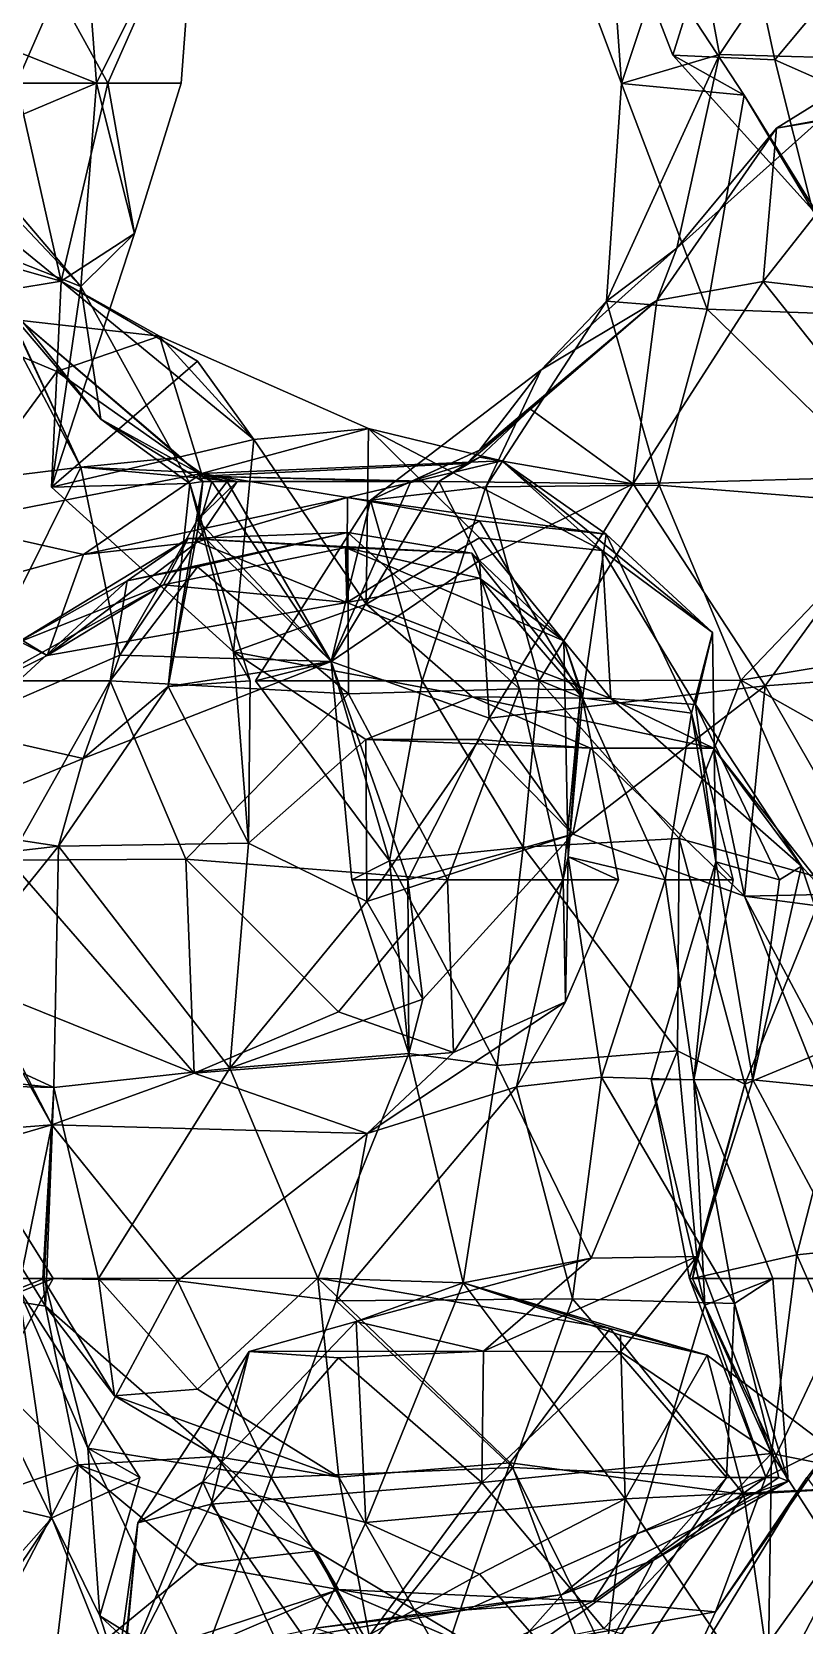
# Model space of a CAD drawing. Extents: x 290034 to 295698, y 4553723 to 4561693.
# Drawn here: x 294088.5 to 294157.6, y 4558840.3 to 4558982.8 of the extents above; entities that cross this region are included whole.
import ezdxf

# ---------------------------------------------------------------- set-up
doc = ezdxf.new("R2010")
doc.units = 0
doc.layers.add('Au_ppm_Pref_-_0_2', color=7, linetype='CONTINUOUS')

msp = doc.modelspace()

# ---------------------------------------------------------------- linework, layer by layer
at = {"layer": 'Au_ppm_Pref_-_0_2'}
for points in [[(294145.85, 4558980.68, 1793.68), (294151.19, 4558997.82, 1791.68), (294140.02, 4558995.78, 1799.23)], [(294154.99, 4558980.28, 1789.01), (294151.19, 4558997.82, 1791.68), (294145.85, 4558980.68, 1793.68)], [(294161.83, 4558998.42, 1812.17), (294150.03, 4558980.75, 1812.16), (294147.19, 4558996.01, 1808.65)], [(294165.09, 4558980.32, 1818.17), (294150.03, 4558980.75, 1812.16), (294161.83, 4558998.42, 1812.17)], [(294154.99, 4558980.28, 1789.01), (294167.79, 4558995.62, 1790.18), (294151.19, 4558997.82, 1791.68)], [(294090.77, 4558986.47, 1843.95), (294103.25, 4558996.08, 1841.24), (294095.34, 4558978.19, 1843.35)], [(294103.25, 4558996.08, 1841.24), (294093.14, 4558994.05, 1834.98), (294094.31, 4558978.19, 1839.52)], [(294101.91, 4558978.19, 1841.19), (294103.25, 4558996.08, 1841.24), (294094.31, 4558978.19, 1839.52)], [(294095.34, 4558978.19, 1843.35), (294103.25, 4558996.08, 1841.24), (294101.91, 4558978.19, 1841.19)], [(294141.27, 4558978.16, 1805.53), (294140.02, 4558995.78, 1799.23), (294134.59, 4558996.01, 1805.55)], [(294141.27, 4558978.16, 1805.53), (294134.59, 4558996.01, 1805.55), (294147.19, 4558996.01, 1808.65)], [(294147.19, 4558996.01, 1808.65), (294150.03, 4558980.75, 1812.16), (294141.27, 4558978.16, 1805.53)], [(294145.85, 4558980.68, 1793.68), (294140.02, 4558995.78, 1799.23), (294152.23, 4558977.11, 1799.02)], [(294141.27, 4558978.16, 1805.53), (294152.23, 4558977.11, 1799.02), (294140.02, 4558995.78, 1799.23)], [(294167.79, 4558995.62, 1790.18), (294154.99, 4558980.28, 1789.01), (294169.08, 4558974.03, 1791.01)], [(294078.17, 4558978.92, 1835.01), (294081.72, 4558983.2, 1835.25), (294093.14, 4558994.05, 1834.98)], [(294078.17, 4558978.92, 1835.01), (294093.14, 4558994.05, 1834.98), (294085.61, 4558985.49, 1829.31)], [(294081.72, 4558983.2, 1835.25), (294094.31, 4558978.19, 1839.52), (294093.14, 4558994.05, 1834.98)], [(294090.77, 4558986.47, 1843.95), (294087.16, 4558978.19, 1842.89), (294083.01, 4558989.16, 1841.19)], [(294090.77, 4558986.47, 1843.95), (294095.34, 4558978.19, 1843.35), (294087.16, 4558978.19, 1842.89)], [(294081.72, 4558983.2, 1835.25), (294080.63, 4558978.19, 1836.41), (294094.31, 4558978.19, 1839.52)], [(294146.23, 4558963.42, 1817.43), (294139.92, 4558958.69, 1811.26), (294150.03, 4558980.75, 1812.16)], [(294141.27, 4558978.16, 1805.53), (294150.03, 4558980.75, 1812.16), (294139.92, 4558958.69, 1811.26)], [(294158.35, 4558966.86, 1793.68), (294145.85, 4558980.68, 1793.68), (294152.23, 4558977.11, 1799.02)], [(294145.85, 4558980.68, 1793.68), (294158.35, 4558966.86, 1793.68), (294154.99, 4558980.28, 1789.01)], [(294165.09, 4558980.32, 1818.17), (294146.23, 4558963.42, 1817.43), (294150.03, 4558980.75, 1812.16)], [(294155.14, 4558974.17, 1822.68), (294146.23, 4558963.42, 1817.43), (294165.09, 4558980.32, 1818.17)], [(294178.86, 4558978.11, 1823.32), (294155.14, 4558974.17, 1822.68), (294165.09, 4558980.32, 1818.17)], [(294158.35, 4558966.86, 1793.68), (294169.08, 4558974.03, 1791.01), (294154.99, 4558980.28, 1789.01)], [(294091.18, 4558960.47, 1847.1), (294078.17, 4558971.06, 1844.75), (294087.16, 4558978.19, 1842.89)], [(294081.89, 4558972.94, 1835.25), (294094.31, 4558978.19, 1839.52), (294080.63, 4558978.19, 1836.41)], [(294081.89, 4558972.94, 1835.25), (294092.91, 4558960.01, 1835.8), (294094.31, 4558978.19, 1839.52)], [(294087.16, 4558978.19, 1842.89), (294095.34, 4558978.19, 1843.35), (294091.18, 4558960.47, 1847.1)], [(294095.34, 4558978.19, 1843.35), (294097.71, 4558964.73, 1841.19), (294091.18, 4558960.47, 1847.1)], [(294097.71, 4558964.73, 1841.19), (294094.31, 4558978.19, 1839.52), (294092.91, 4558960.01, 1835.8)], [(294097.71, 4558964.73, 1841.19), (294101.91, 4558978.19, 1841.19), (294094.31, 4558978.19, 1839.52)], [(294101.91, 4558978.19, 1841.19), (294097.71, 4558964.73, 1841.19), (294095.34, 4558978.19, 1843.35)], [(294139.92, 4558958.69, 1811.26), (294148.93, 4558957.97, 1803.94), (294141.27, 4558978.16, 1805.53)], [(294141.27, 4558978.16, 1805.53), (294148.93, 4558957.97, 1803.94), (294152.23, 4558977.11, 1799.02)], [(294178.86, 4558978.11, 1823.32), (294166.37, 4558976.25, 1828.66), (294155.14, 4558974.17, 1822.68)], [(294164.41, 4558957.41, 1798.91), (294152.23, 4558977.11, 1799.02), (294148.93, 4558957.97, 1803.94)], [(294158.35, 4558966.86, 1793.68), (294152.23, 4558977.11, 1799.02), (294164.41, 4558957.41, 1798.91)], [(294177.07, 4558957.76, 1828.9), (294153.93, 4558960.45, 1829.31), (294166.37, 4558976.25, 1828.66)], [(294166.37, 4558976.25, 1828.66), (294153.93, 4558960.45, 1829.31), (294155.14, 4558974.17, 1822.68)], [(294078.17, 4558975.59, 1834.38), (294081.56, 4558964.46, 1828.48), (294092.91, 4558960.01, 1835.8)], [(294078.17, 4558975.59, 1834.38), (294092.91, 4558960.01, 1835.8), (294081.89, 4558972.94, 1835.25)], [(294155.14, 4558974.17, 1822.68), (294153.93, 4558960.45, 1829.31), (294144.43, 4558958.75, 1822.62)], [(294155.14, 4558974.17, 1822.68), (294144.43, 4558958.75, 1822.62), (294146.23, 4558963.42, 1817.43)], [(294065, 4558967.94, 1847.95), (294078.17, 4558971.06, 1844.75), (294091.18, 4558960.47, 1847.1)], [(294077.09, 4558958.16, 1851.82), (294065, 4558967.94, 1847.95), (294091.18, 4558960.47, 1847.1)], [(294086.36, 4558957.95, 1823.95), (294081.87, 4558964.71, 1818.39), (294092.91, 4558943.83, 1816.85)], [(294092.91, 4558943.83, 1816.85), (294081.87, 4558964.71, 1818.39), (294086.44, 4558957.94, 1812.94)], [(294090.3, 4558942.06, 1841.41), (294091.18, 4558960.47, 1847.1), (294097.71, 4558964.73, 1841.19)], [(294090.3, 4558942.06, 1841.41), (294097.71, 4558964.73, 1841.19), (294092.91, 4558960.01, 1835.8)], [(294094.71, 4558948.13, 1829.31), (294092.91, 4558960.01, 1835.8), (294081.56, 4558964.46, 1828.48)], [(294086.36, 4558957.95, 1823.95), (294094.71, 4558948.13, 1829.31), (294081.56, 4558964.46, 1828.48)], [(294144.43, 4558958.75, 1822.62), (294134.1, 4558952.55, 1817.43), (294146.23, 4558963.42, 1817.43)], [(294134.1, 4558952.55, 1817.43), (294139.92, 4558958.69, 1811.26), (294146.23, 4558963.42, 1817.43)], [(294077.09, 4558958.16, 1851.82), (294091.18, 4558960.47, 1847.1), (294099.96, 4558955.55, 1853.07)], [(294090.3, 4558942.06, 1841.41), (294103.37, 4558953.31, 1843.55), (294091.18, 4558960.47, 1847.1)], [(294099.96, 4558955.55, 1853.07), (294091.18, 4558960.47, 1847.1), (294108.4, 4558946.3, 1847.22)], [(294103.37, 4558953.31, 1843.55), (294108.4, 4558946.3, 1847.22), (294091.18, 4558960.47, 1847.1)], [(294142.31, 4558942.34, 1828.67), (294153.93, 4558960.45, 1829.31), (294167.74, 4558943.06, 1830.46)], [(294142.31, 4558942.34, 1828.67), (294144.43, 4558958.75, 1822.62), (294153.93, 4558960.45, 1829.31)], [(294177.07, 4558957.76, 1828.9), (294167.74, 4558943.06, 1830.46), (294153.93, 4558960.45, 1829.31)], [(294090.3, 4558942.06, 1841.41), (294092.91, 4558960.01, 1835.8), (294102.66, 4558942.38, 1835.39)], [(294092.91, 4558960.01, 1835.8), (294094.71, 4558948.13, 1829.31), (294102.66, 4558942.38, 1835.39)], [(294077.09, 4558958.16, 1851.82), (294090.77, 4558952.4, 1856.35), (294080.8, 4558938.79, 1857.63)], [(294077.09, 4558958.16, 1851.82), (294099.96, 4558955.55, 1853.07), (294090.77, 4558952.4, 1856.35)], [(294092.91, 4558943.83, 1816.85), (294086.44, 4558957.94, 1812.94), (294078.58, 4558942.09, 1810.9)], [(294086.36, 4558957.95, 1823.95), (294101.83, 4558944.73, 1823.37), (294103.37, 4558943.37, 1823.64)], [(294086.36, 4558957.95, 1823.95), (294103.37, 4558943.37, 1823.64), (294094.71, 4558948.13, 1829.31)], [(294101.83, 4558944.73, 1823.37), (294086.36, 4558957.95, 1823.95), (294092.91, 4558943.83, 1816.85)], [(294128.57, 4558945.36, 1822.44), (294134.1, 4558952.55, 1817.43), (294144.43, 4558958.75, 1822.62)], [(294128.57, 4558945.36, 1822.44), (294144.43, 4558958.75, 1822.62), (294133.14, 4558949.02, 1823.37)], [(294129.15, 4558942.07, 1811.61), (294139.92, 4558958.69, 1811.26), (294134.1, 4558952.55, 1817.43)], [(294129.15, 4558942.07, 1811.61), (294144.65, 4558942.24, 1805.86), (294139.92, 4558958.69, 1811.26)], [(294142.31, 4558942.34, 1828.67), (294133.14, 4558949.02, 1823.37), (294144.43, 4558958.75, 1822.62)], [(294144.65, 4558942.24, 1805.86), (294148.93, 4558957.97, 1803.94), (294139.92, 4558958.69, 1811.26)], [(294144.65, 4558942.24, 1805.86), (294166.89, 4558940.45, 1803.22), (294148.93, 4558957.97, 1803.94)], [(294166.89, 4558940.45, 1803.22), (294164.41, 4558957.41, 1798.91), (294148.93, 4558957.97, 1803.94)], [(294090.77, 4558952.4, 1856.35), (294099.96, 4558955.55, 1853.07), (294103.72, 4558943.27, 1859.36)], [(294099.96, 4558955.55, 1853.07), (294118.64, 4558947.31, 1852.51), (294103.72, 4558943.27, 1859.36)], [(294099.96, 4558955.55, 1853.07), (294108.4, 4558946.3, 1847.22), (294118.64, 4558947.31, 1852.51)], [(294090.3, 4558942.06, 1841.41), (294108.4, 4558946.3, 1847.22), (294103.37, 4558953.31, 1843.55)], [(294080.8, 4558938.79, 1857.63), (294090.77, 4558952.4, 1856.35), (294103.72, 4558943.27, 1859.36)], [(294128.57, 4558945.36, 1822.44), (294118.83, 4558940.88, 1817.43), (294134.1, 4558952.55, 1817.43)], [(294118.83, 4558940.88, 1817.43), (294129.15, 4558942.07, 1811.61), (294134.1, 4558952.55, 1817.43)], [(294127.43, 4558944.17, 1823.37), (294133.14, 4558949.02, 1823.37), (294128.57, 4558944.74, 1824.1)], [(294133.14, 4558949.02, 1823.37), (294127.43, 4558944.17, 1823.37), (294128.57, 4558945.36, 1822.44)], [(294133.14, 4558949.02, 1823.37), (294142.31, 4558942.34, 1828.67), (294128.57, 4558944.74, 1824.1)], [(294094.71, 4558948.13, 1829.31), (294103.84, 4558942.56, 1829.31), (294102.66, 4558942.38, 1835.39)], [(294103.84, 4558942.56, 1829.31), (294094.71, 4558948.13, 1829.31), (294103.37, 4558943.37, 1823.64)], [(294090.3, 4558942.06, 1841.41), (294106.58, 4558927.33, 1840.82), (294108.4, 4558946.3, 1847.22)], [(294118.64, 4558947.31, 1852.51), (294130.56, 4558944.41, 1859.1), (294103.72, 4558943.27, 1859.36)], [(294108.4, 4558946.3, 1847.22), (294106.58, 4558927.33, 1840.82), (294118.45, 4558931.58, 1846.02)], [(294118.64, 4558947.31, 1852.51), (294108.4, 4558946.3, 1847.22), (294118.45, 4558931.58, 1846.02)], [(294118.64, 4558947.31, 1852.51), (294118.45, 4558931.58, 1846.02), (294128.57, 4558937.53, 1848.8)], [(294139.53, 4558936.38, 1854.36), (294130.56, 4558944.41, 1859.1), (294118.64, 4558947.31, 1852.51)], [(294139.53, 4558936.38, 1854.36), (294118.64, 4558947.31, 1852.51), (294128.57, 4558937.53, 1848.8)], [(294103.37, 4558943.35, 1823.11), (294101.83, 4558944.73, 1823.37), (294092.91, 4558943.83, 1816.85)], [(294103.37, 4558943.37, 1823.64), (294101.83, 4558944.73, 1823.37), (294103.71, 4558943.04, 1823.37)], [(294103.71, 4558943.04, 1823.37), (294101.83, 4558944.73, 1823.37), (294103.37, 4558943.35, 1823.11)], [(294128.57, 4558945.36, 1822.44), (294122.42, 4558942.56, 1820.47), (294118.83, 4558940.88, 1817.43)], [(294127.43, 4558944.17, 1823.37), (294122.42, 4558942.56, 1820.47), (294128.57, 4558945.36, 1822.44)], [(294127.43, 4558944.17, 1823.37), (294128.57, 4558944.74, 1824.1), (294124.94, 4558942.56, 1825.08)], [(294142.31, 4558942.34, 1828.67), (294124.94, 4558942.56, 1825.08), (294128.57, 4558944.74, 1824.1)], [(294092.91, 4558943.83, 1816.85), (294078.58, 4558942.09, 1810.9), (294081.27, 4558920.48, 1815.97)], [(294080.8, 4558938.79, 1857.63), (294103.72, 4558943.27, 1859.36), (294093.17, 4558936.03, 1863.91)], [(294096.42, 4558927.02, 1818.21), (294092.91, 4558943.83, 1816.85), (294081.27, 4558920.48, 1815.97)], [(294092.91, 4558943.83, 1816.85), (294096.42, 4558927.02, 1818.21), (294106.9, 4558942.56, 1817.43)], [(294103.37, 4558943.35, 1823.11), (294092.91, 4558943.83, 1816.85), (294106.9, 4558942.56, 1817.43)], [(294116.78, 4558941.14, 1864.85), (294093.17, 4558936.03, 1863.91), (294103.72, 4558943.27, 1859.36)], [(294103.84, 4558942.56, 1829.31), (294103.37, 4558943.37, 1823.64), (294104.65, 4558942.56, 1823.97)], [(294103.37, 4558943.37, 1823.64), (294103.71, 4558943.04, 1823.37), (294104.65, 4558942.56, 1823.97)], [(294103.71, 4558943.04, 1823.37), (294103.37, 4558943.35, 1823.11), (294106.01, 4558942.56, 1822.13)], [(294103.37, 4558943.35, 1823.11), (294106.9, 4558942.56, 1817.43), (294106.01, 4558942.56, 1822.13)], [(294124.94, 4558942.56, 1825.08), (294103.71, 4558943.04, 1823.37), (294127.43, 4558944.17, 1823.37)], [(294122.42, 4558942.56, 1820.47), (294127.43, 4558944.17, 1823.37), (294103.71, 4558943.04, 1823.37)], [(294116.78, 4558941.14, 1864.85), (294103.72, 4558943.27, 1859.36), (294130.56, 4558944.41, 1859.1)], [(294116.78, 4558941.14, 1864.85), (294130.56, 4558944.41, 1859.1), (294139.89, 4558937.84, 1863.98)], [(294139.53, 4558936.38, 1854.36), (294149.41, 4558929.05, 1859.01), (294130.56, 4558944.41, 1859.1)], [(294139.89, 4558937.84, 1863.98), (294130.56, 4558944.41, 1859.1), (294149.41, 4558929.05, 1859.01)], [(294106.58, 4558927.33, 1840.82), (294090.3, 4558942.06, 1841.41), (294102.66, 4558942.38, 1835.39)], [(294103.37, 4558939.12, 1822.23), (294106.9, 4558942.56, 1817.43), (294096.42, 4558927.02, 1818.21)], [(294103.84, 4558942.56, 1829.31), (294100.73, 4558924.22, 1829.57), (294102.66, 4558942.38, 1835.39)], [(294103.84, 4558942.56, 1829.31), (294103.37, 4558938.15, 1824.84), (294100.73, 4558924.22, 1829.57)], [(294108.08, 4558924.74, 1835.25), (294102.66, 4558942.38, 1835.39), (294100.73, 4558924.22, 1829.57)], [(294108.08, 4558924.74, 1835.25), (294106.58, 4558927.33, 1840.82), (294102.66, 4558942.38, 1835.39)], [(294103.84, 4558942.56, 1829.31), (294104.65, 4558942.56, 1823.97), (294103.37, 4558938.15, 1824.84)], [(294115.3, 4558926.46, 1823.32), (294103.37, 4558938.15, 1824.84), (294104.65, 4558942.56, 1823.97)], [(294115.3, 4558926.46, 1823.32), (294106.01, 4558942.56, 1822.13), (294103.37, 4558939.12, 1822.23)], [(294103.37, 4558939.12, 1822.23), (294106.01, 4558942.56, 1822.13), (294106.9, 4558942.56, 1817.43)], [(294124.94, 4558942.56, 1825.08), (294104.65, 4558942.56, 1823.97), (294103.71, 4558943.04, 1823.37)], [(294122.42, 4558942.56, 1820.47), (294103.71, 4558943.04, 1823.37), (294106.01, 4558942.56, 1822.13)], [(294115.3, 4558926.46, 1823.32), (294104.65, 4558942.56, 1823.97), (294124.94, 4558942.56, 1825.08)], [(294115.3, 4558926.46, 1823.32), (294122.42, 4558942.56, 1820.47), (294106.01, 4558942.56, 1822.13)], [(294128.57, 4558935.49, 1825.73), (294115.3, 4558926.46, 1823.32), (294124.94, 4558942.56, 1825.08)], [(294115.3, 4558926.46, 1823.32), (294118.83, 4558940.88, 1817.43), (294122.42, 4558942.56, 1820.47)], [(294118.83, 4558940.88, 1817.43), (294123.45, 4558924.74, 1812.5), (294129.15, 4558942.07, 1811.61)], [(294123.45, 4558924.74, 1812.5), (294133.92, 4558924.74, 1808.08), (294129.15, 4558942.07, 1811.61)], [(294128.57, 4558935.49, 1825.73), (294124.94, 4558942.56, 1825.08), (294142.31, 4558942.34, 1828.67)], [(294129.43, 4558921.39, 1827.79), (294128.57, 4558935.49, 1825.73), (294142.31, 4558942.34, 1828.67)], [(294129.15, 4558942.07, 1811.61), (294133.92, 4558924.74, 1808.08), (294144.65, 4558942.24, 1805.86)], [(294129.43, 4558921.39, 1827.79), (294142.31, 4558942.34, 1828.67), (294154.13, 4558924.28, 1829.52)], [(294133.92, 4558924.74, 1808.08), (294151.94, 4558924.79, 1803.42), (294144.65, 4558942.24, 1805.86)], [(294167.74, 4558943.06, 1830.46), (294154.13, 4558924.28, 1829.52), (294142.31, 4558942.34, 1828.67)], [(294151.94, 4558924.79, 1803.42), (294166.89, 4558940.45, 1803.22), (294144.65, 4558942.24, 1805.86)], [(294167.74, 4558943.06, 1830.46), (294178.42, 4558926.1, 1828.79), (294154.13, 4558924.28, 1829.52)], [(294116.78, 4558941.14, 1864.85), (294103.37, 4558937.15, 1869.08), (294093.17, 4558936.03, 1863.91)], [(294116.78, 4558941.14, 1864.85), (294116.71, 4558931.73, 1871.78), (294103.37, 4558937.15, 1869.08)], [(294115.3, 4558926.46, 1823.32), (294108.54, 4558924.74, 1817.43), (294118.83, 4558940.88, 1817.43)], [(294118.83, 4558940.88, 1817.43), (294108.54, 4558924.74, 1817.43), (294123.45, 4558924.74, 1812.5)], [(294116.78, 4558941.14, 1864.85), (294128.57, 4558939.04, 1869.72), (294116.71, 4558931.73, 1871.78)], [(294116.78, 4558941.14, 1864.85), (294139.89, 4558937.84, 1863.98), (294128.57, 4558939.04, 1869.72)], [(294176.79, 4558928.89, 1803.14), (294166.89, 4558940.45, 1803.22), (294151.94, 4558924.79, 1803.42)], [(294115.3, 4558926.46, 1823.32), (294103.37, 4558939.12, 1822.23), (294096.42, 4558927.02, 1818.21)], [(294137.79, 4558923.2, 1870.87), (294116.71, 4558931.73, 1871.78), (294128.57, 4558939.04, 1869.72)], [(294137.79, 4558923.2, 1870.87), (294128.57, 4558939.04, 1869.72), (294139.89, 4558937.84, 1863.98)], [(294080.8, 4558938.79, 1857.63), (294093.17, 4558936.03, 1863.91), (294080.7, 4558932.59, 1863.52)], [(294116.79, 4558938, 1888.44), (294103.37, 4558934.92, 1892.1), (294097.06, 4558933.66, 1888.71)], [(294116.79, 4558938, 1888.44), (294097.06, 4558933.66, 1888.71), (294102.53, 4558937.46, 1882.7)], [(294115.3, 4558926.46, 1823.32), (294100.73, 4558924.22, 1829.57), (294103.37, 4558938.15, 1824.84)], [(294116.79, 4558938, 1888.44), (294102.53, 4558937.46, 1882.7), (294127.89, 4558936.15, 1882.8)], [(294116.79, 4558938, 1888.44), (294116.87, 4558923.56, 1892.74), (294103.37, 4558934.92, 1892.1)], [(294116.79, 4558938, 1888.44), (294132.16, 4558924.02, 1889.83), (294116.87, 4558923.56, 1892.74)], [(294132.16, 4558924.02, 1889.83), (294116.79, 4558938, 1888.44), (294127.89, 4558936.15, 1882.8)], [(294137.79, 4558923.2, 1870.87), (294139.89, 4558937.84, 1863.98), (294147.52, 4558921.83, 1864.1)], [(294147.52, 4558921.83, 1864.1), (294139.89, 4558937.84, 1863.98), (294149.41, 4558929.05, 1859.01)], [(294087.22, 4558928.14, 1883.25), (294100.31, 4558933.31, 1875.41), (294102.53, 4558937.46, 1882.7)], [(294097.06, 4558933.66, 1888.71), (294087.22, 4558928.14, 1883.25), (294102.53, 4558937.46, 1882.7)], [(294089.9, 4558927, 1871.33), (294103.37, 4558937.15, 1869.08), (294116.71, 4558931.73, 1871.78)], [(294103.37, 4558937.15, 1869.08), (294089.9, 4558927, 1871.33), (294093.17, 4558936.03, 1863.91)], [(294100.31, 4558933.31, 1875.41), (294116.59, 4558936.64, 1877.18), (294102.53, 4558937.46, 1882.7)], [(294116.59, 4558936.64, 1877.18), (294100.31, 4558933.31, 1875.41), (294116.71, 4558931.73, 1871.78)], [(294127.89, 4558936.15, 1882.8), (294102.53, 4558937.46, 1882.7), (294116.59, 4558936.64, 1877.18)], [(294127.89, 4558936.15, 1882.8), (294116.59, 4558936.64, 1877.18), (294136.1, 4558928.32, 1876.83)], [(294128.57, 4558933.9, 1873.77), (294116.59, 4558936.64, 1877.18), (294116.71, 4558931.73, 1871.78)], [(294136.1, 4558928.32, 1876.83), (294116.59, 4558936.64, 1877.18), (294128.57, 4558933.9, 1873.77)], [(294140.31, 4558923.14, 1847.24), (294128.57, 4558937.53, 1848.8), (294118.45, 4558931.58, 1846.02)], [(294132.16, 4558924.02, 1889.83), (294127.89, 4558936.15, 1882.8), (294137.62, 4558923.93, 1882.79)], [(294127.89, 4558936.15, 1882.8), (294136.1, 4558928.32, 1876.83), (294137.62, 4558923.93, 1882.79)], [(294139.53, 4558936.38, 1854.36), (294128.57, 4558937.53, 1848.8), (294140.31, 4558923.14, 1847.24)], [(294139.53, 4558936.38, 1854.36), (294147.89, 4558922.62, 1853.99), (294149.41, 4558929.05, 1859.01)], [(294139.53, 4558936.38, 1854.36), (294140.31, 4558923.14, 1847.24), (294147.89, 4558922.62, 1853.99)], [(294089.9, 4558927, 1871.33), (294080.7, 4558932.59, 1863.52), (294093.17, 4558936.03, 1863.91)], [(294095.55, 4558924.74, 1892.39), (294103.37, 4558934.92, 1892.1), (294116.87, 4558923.56, 1892.74)], [(294095.55, 4558924.74, 1892.39), (294097.06, 4558933.66, 1888.71), (294103.37, 4558934.92, 1892.1)], [(294128.57, 4558935.49, 1825.73), (294129.43, 4558921.39, 1827.79), (294115.3, 4558926.46, 1823.32)], [(294075.38, 4558934.39, 1869.48), (294089.9, 4558927, 1871.33), (294080.9, 4558922.52, 1876.65)], [(294075.38, 4558934.39, 1869.48), (294080.7, 4558932.59, 1863.52), (294089.9, 4558927, 1871.33)], [(294080.9, 4558922.52, 1876.65), (294100.31, 4558933.31, 1875.41), (294087.22, 4558928.14, 1883.25)], [(294080.9, 4558922.52, 1876.65), (294089.9, 4558927, 1871.33), (294100.31, 4558933.31, 1875.41)], [(294087.34, 4558924.74, 1888.71), (294087.22, 4558928.14, 1883.25), (294097.06, 4558933.66, 1888.71)], [(294095.55, 4558924.74, 1892.39), (294087.34, 4558924.74, 1888.71), (294097.06, 4558933.66, 1888.71)], [(294089.9, 4558927, 1871.33), (294116.71, 4558931.73, 1871.78), (294100.31, 4558933.31, 1875.41)], [(294137.79, 4558923.2, 1870.87), (294128.57, 4558933.9, 1873.77), (294116.71, 4558931.73, 1871.78)], [(294136.1, 4558928.32, 1876.83), (294128.57, 4558933.9, 1873.77), (294137.79, 4558923.2, 1870.87)], [(294127.91, 4558923.29, 1841.37), (294118.45, 4558931.58, 1846.02), (294106.58, 4558927.33, 1840.82)], [(294118.45, 4558931.58, 1846.02), (294127.91, 4558923.29, 1841.37), (294140.31, 4558923.14, 1847.24)], [(294147.52, 4558921.83, 1864.1), (294149.41, 4558929.05, 1859.01), (294149.7, 4558908.55, 1859.24)], [(294147.89, 4558922.62, 1853.99), (294149.7, 4558908.55, 1859.24), (294149.41, 4558929.05, 1859.01)], [(294136.5, 4558908.98, 1876.69), (294137.62, 4558923.93, 1882.79), (294136.1, 4558928.32, 1876.83)], [(294136.5, 4558908.98, 1876.69), (294136.1, 4558928.32, 1876.83), (294137.79, 4558923.2, 1870.87)], [(294166.37, 4558916.66, 1802.31), (294176.79, 4558928.89, 1803.14), (294151.94, 4558924.79, 1803.42)], [(294081.27, 4558920.48, 1815.97), (294093.13, 4558917.77, 1822.16), (294096.42, 4558927.02, 1818.21)], [(294115.3, 4558926.46, 1823.32), (294096.42, 4558927.02, 1818.21), (294093.13, 4558917.77, 1822.16)], [(294115.3, 4558926.46, 1823.32), (294093.13, 4558917.77, 1822.16), (294100.73, 4558924.22, 1829.57)], [(294127.91, 4558923.29, 1841.37), (294106.58, 4558927.33, 1840.82), (294118.4, 4558919.49, 1835.85)], [(294107.93, 4558910.21, 1834.2), (294106.58, 4558927.33, 1840.82), (294108.08, 4558924.74, 1835.25)], [(294107.93, 4558910.21, 1834.2), (294118.4, 4558919.49, 1835.85), (294106.58, 4558927.33, 1840.82)], [(294115.3, 4558926.46, 1823.32), (294120.51, 4558908.63, 1818.26), (294108.54, 4558924.74, 1817.43)], [(294122.16, 4558906.92, 1826.39), (294115.3, 4558926.46, 1823.32), (294129.43, 4558921.39, 1827.79)], [(294122.16, 4558906.92, 1826.39), (294117.15, 4558906.92, 1823.37), (294115.3, 4558926.46, 1823.32)], [(294115.3, 4558926.46, 1823.32), (294117.15, 4558906.92, 1823.37), (294120.51, 4558908.63, 1818.26)], [(294146.43, 4558910.64, 1806.53), (294151.94, 4558924.79, 1803.42), (294133.92, 4558924.74, 1808.08)], [(294146.43, 4558910.64, 1806.53), (294159.72, 4558906.92, 1802.42), (294151.94, 4558924.79, 1803.42)], [(294166.37, 4558916.66, 1802.31), (294151.94, 4558924.79, 1803.42), (294159.72, 4558906.92, 1802.42)], [(294164.76, 4558905.75, 1829.06), (294154.13, 4558924.28, 1829.52), (294178.42, 4558926.1, 1828.79)], [(294086.51, 4558908.69, 1890.17), (294095.55, 4558924.74, 1892.39), (294102.31, 4558908.78, 1892.61)], [(294095.55, 4558924.74, 1892.39), (294086.51, 4558908.69, 1890.17), (294087.34, 4558924.74, 1888.71)], [(294107.93, 4558910.21, 1834.2), (294100.73, 4558924.22, 1829.57), (294090.93, 4558909.93, 1829.86)], [(294093.13, 4558917.77, 1822.16), (294090.93, 4558909.93, 1829.86), (294100.73, 4558924.22, 1829.57)], [(294095.55, 4558924.74, 1892.39), (294116.87, 4558923.56, 1892.74), (294102.31, 4558908.78, 1892.61)], [(294107.93, 4558910.21, 1834.2), (294108.08, 4558924.74, 1835.25), (294100.73, 4558924.22, 1829.57)], [(294125.71, 4558906.92, 1893.29), (294102.31, 4558908.78, 1892.61), (294116.87, 4558923.56, 1892.74)], [(294108.54, 4558924.74, 1817.43), (294120.51, 4558908.63, 1818.26), (294123.45, 4558924.74, 1812.5)], [(294132.16, 4558924.02, 1889.83), (294125.71, 4558906.92, 1893.29), (294116.87, 4558923.56, 1892.74)], [(294120.51, 4558908.63, 1818.26), (294132.49, 4558909.85, 1812.2), (294123.45, 4558924.74, 1812.5)], [(294123.45, 4558924.74, 1812.5), (294132.49, 4558909.85, 1812.2), (294133.92, 4558924.74, 1808.08)], [(294125.71, 4558906.92, 1893.29), (294132.16, 4558924.02, 1889.83), (294136.05, 4558906.92, 1887.74)], [(294136.91, 4558911.03, 1829.87), (294129.43, 4558921.39, 1827.79), (294154.13, 4558924.28, 1829.52)], [(294137.62, 4558923.93, 1882.79), (294136.05, 4558906.92, 1887.74), (294132.16, 4558924.02, 1889.83)], [(294146.43, 4558910.64, 1806.53), (294133.92, 4558924.74, 1808.08), (294132.49, 4558909.85, 1812.2)], [(294137.62, 4558923.93, 1882.79), (294141.01, 4558906.92, 1882.77), (294136.05, 4558906.92, 1887.74)], [(294136.5, 4558908.98, 1876.69), (294141.01, 4558906.92, 1882.77), (294137.62, 4558923.93, 1882.79)], [(294152.28, 4558905.47, 1834.67), (294136.91, 4558911.03, 1829.87), (294154.13, 4558924.28, 1829.52)], [(294164.76, 4558905.75, 1829.06), (294152.28, 4558905.47, 1834.67), (294154.13, 4558924.28, 1829.52)], [(294127.91, 4558923.29, 1841.37), (294118.4, 4558919.49, 1835.85), (294138.49, 4558918.72, 1836)], [(294140.31, 4558923.14, 1847.24), (294127.91, 4558923.29, 1841.37), (294149.5, 4558918.7, 1841.19)], [(294127.91, 4558923.29, 1841.37), (294138.49, 4558918.72, 1836), (294149.5, 4558918.7, 1841.19)], [(294136.5, 4558908.98, 1876.69), (294137.79, 4558923.2, 1870.87), (294145.18, 4558906.92, 1869.55)], [(294147.52, 4558921.83, 1864.1), (294145.18, 4558906.92, 1869.55), (294137.79, 4558923.2, 1870.87)], [(294140.31, 4558923.14, 1847.24), (294157.36, 4558908.14, 1847.11), (294147.89, 4558922.62, 1853.99)], [(294140.31, 4558923.14, 1847.24), (294149.5, 4558918.7, 1841.19), (294157.36, 4558908.14, 1847.11)], [(294147.89, 4558922.62, 1853.99), (294155.41, 4558906.92, 1853.07), (294149.7, 4558908.55, 1859.24)], [(294147.89, 4558922.62, 1853.99), (294157.36, 4558908.14, 1847.11), (294155.41, 4558906.92, 1853.07)], [(294078.57, 4558911.81, 1823.08), (294093.13, 4558917.77, 1822.16), (294081.27, 4558920.48, 1815.97)], [(294122.16, 4558906.92, 1826.39), (294129.43, 4558921.39, 1827.79), (294136.91, 4558911.03, 1829.87)], [(294147.52, 4558921.83, 1864.1), (294151.25, 4558906.92, 1864.95), (294145.18, 4558906.92, 1869.55)], [(294151.25, 4558906.92, 1864.95), (294147.52, 4558921.83, 1864.1), (294149.7, 4558908.55, 1859.24)], [(294118.5, 4558904.99, 1831.15), (294118.4, 4558919.49, 1835.85), (294107.93, 4558910.21, 1834.2)], [(294118.5, 4558904.99, 1831.15), (294128.57, 4558919.49, 1831.06), (294118.4, 4558919.49, 1835.85)], [(294128.57, 4558919.49, 1831.06), (294138.49, 4558918.72, 1836), (294118.4, 4558919.49, 1835.85)], [(294118.5, 4558904.99, 1831.15), (294136.91, 4558911.03, 1829.87), (294128.57, 4558919.49, 1831.06)], [(294128.57, 4558919.49, 1831.06), (294136.91, 4558911.03, 1829.87), (294138.49, 4558918.72, 1836)], [(294093.13, 4558917.77, 1822.16), (294078.57, 4558911.81, 1823.08), (294090.93, 4558909.93, 1829.86)], [(294138.49, 4558918.72, 1836), (294136.91, 4558911.03, 1829.87), (294152.28, 4558905.47, 1834.67)], [(294149.5, 4558918.7, 1841.19), (294138.49, 4558918.72, 1836), (294152.28, 4558905.47, 1834.67)], [(294149.5, 4558918.7, 1841.19), (294160.82, 4558904.33, 1841.19), (294157.36, 4558908.14, 1847.11)], [(294160.82, 4558904.33, 1841.19), (294149.5, 4558918.7, 1841.19), (294152.28, 4558905.47, 1834.67)], [(294090.93, 4558909.93, 1829.86), (294078.57, 4558911.81, 1823.08), (294065.02, 4558906.96, 1829.22)], [(294136.91, 4558911.03, 1829.87), (294118.5, 4558904.99, 1831.15), (294123.5, 4558896.27, 1829.31)], [(294123.5, 4558896.27, 1829.31), (294122.16, 4558906.92, 1826.39), (294136.91, 4558911.03, 1829.87)], [(294146.43, 4558910.64, 1806.53), (294132.49, 4558909.85, 1812.2), (294146.28, 4558891.65, 1812.3)], [(294146.43, 4558910.64, 1806.53), (294146.28, 4558891.65, 1812.3), (294152.29, 4558888.67, 1805.15)], [(294159.72, 4558906.92, 1802.42), (294146.43, 4558910.64, 1806.53), (294152.29, 4558888.67, 1805.15)], [(294090.93, 4558909.93, 1829.86), (294065.02, 4558906.96, 1829.22), (294078.17, 4558894.06, 1830.96)], [(294078.17, 4558894.06, 1830.96), (294090.52, 4558888.35, 1833.25), (294090.93, 4558909.93, 1829.86)], [(294106.25, 4558890.08, 1830.49), (294090.93, 4558909.93, 1829.86), (294090.52, 4558888.35, 1833.25)], [(294107.93, 4558910.21, 1834.2), (294090.93, 4558909.93, 1829.86), (294106.25, 4558890.08, 1830.49)], [(294118.5, 4558904.99, 1831.15), (294107.93, 4558910.21, 1834.2), (294106.25, 4558890.08, 1830.49)], [(294120.51, 4558908.63, 1818.26), (294130.15, 4558890.33, 1817.95), (294132.49, 4558909.85, 1812.2)], [(294130.15, 4558890.33, 1817.95), (294146.28, 4558891.65, 1812.3), (294132.49, 4558909.85, 1812.2)], [(294086.51, 4558908.69, 1890.17), (294103.05, 4558889.65, 1888.38), (294083.97, 4558897.3, 1888.71)], [(294086.51, 4558908.69, 1890.17), (294102.31, 4558908.78, 1892.61), (294103.05, 4558889.65, 1888.38)], [(294125.71, 4558906.92, 1893.29), (294115.97, 4558895.12, 1892.64), (294102.31, 4558908.78, 1892.61)], [(294103.05, 4558889.65, 1888.38), (294102.31, 4558908.78, 1892.61), (294115.97, 4558895.12, 1892.64)], [(294117.15, 4558906.92, 1823.37), (294122.26, 4558891.41, 1824.35), (294120.51, 4558908.63, 1818.26)], [(294122.26, 4558891.41, 1824.35), (294130.15, 4558890.33, 1817.95), (294120.51, 4558908.63, 1818.26)], [(294136.5, 4558908.98, 1876.69), (294131.88, 4558888.41, 1876.79), (294136.27, 4558896.03, 1882.77)], [(294136.5, 4558908.98, 1876.69), (294139.47, 4558889.28, 1870.25), (294131.88, 4558888.41, 1876.79)], [(294136.5, 4558908.98, 1876.69), (294136.27, 4558896.03, 1882.77), (294141.01, 4558906.92, 1882.77)], [(294136.5, 4558908.98, 1876.69), (294145.18, 4558906.92, 1869.55), (294139.47, 4558889.28, 1870.25)], [(294153, 4558889.06, 1853.18), (294143.93, 4558889.09, 1859.28), (294149.7, 4558908.55, 1859.24)], [(294147.75, 4558889.05, 1864.95), (294149.7, 4558908.55, 1859.24), (294143.93, 4558889.09, 1859.28)], [(294147.75, 4558889.05, 1864.95), (294151.25, 4558906.92, 1864.95), (294149.7, 4558908.55, 1859.24)], [(294153, 4558889.06, 1853.18), (294149.7, 4558908.55, 1859.24), (294155.41, 4558906.92, 1853.07)], [(294153, 4558889.06, 1853.18), (294155.41, 4558906.92, 1853.07), (294157.36, 4558908.14, 1847.11)], [(294153, 4558889.06, 1853.18), (294157.36, 4558908.14, 1847.11), (294164.1, 4558887.95, 1846.72)], [(294164.1, 4558887.95, 1846.72), (294157.36, 4558908.14, 1847.11), (294160.82, 4558904.33, 1841.19)], [(294069.65, 4558883.41, 1882.82), (294078.04, 4558906.91, 1882.77), (294090.33, 4558885.01, 1884.34)], [(294083.97, 4558897.3, 1888.71), (294090.33, 4558885.01, 1884.34), (294078.04, 4558906.91, 1882.77)], [(294125.71, 4558906.92, 1893.29), (294126.24, 4558891.5, 1887.48), (294115.97, 4558895.12, 1892.64)], [(294122.16, 4558906.92, 1826.39), (294122.26, 4558891.41, 1824.35), (294117.15, 4558906.92, 1823.37)], [(294122.16, 4558906.92, 1826.39), (294123.5, 4558896.27, 1829.31), (294122.26, 4558891.41, 1824.35)], [(294125.71, 4558906.92, 1893.29), (294136.05, 4558906.92, 1887.74), (294126.24, 4558891.5, 1887.48)], [(294136.27, 4558896.03, 1882.77), (294126.24, 4558891.5, 1887.48), (294136.05, 4558906.92, 1887.74)], [(294136.27, 4558896.03, 1882.77), (294136.05, 4558906.92, 1887.74), (294141.01, 4558906.92, 1882.77)], [(294147.75, 4558889.05, 1864.95), (294139.47, 4558889.28, 1870.25), (294145.18, 4558906.92, 1869.55)], [(294147.75, 4558889.05, 1864.95), (294145.18, 4558906.92, 1869.55), (294151.25, 4558906.92, 1864.95)], [(294159.72, 4558906.92, 1802.42), (294152.29, 4558888.67, 1805.15), (294161.92, 4558892.66, 1798.5)], [(294123.5, 4558896.27, 1829.31), (294118.5, 4558904.99, 1831.15), (294106.25, 4558890.08, 1830.49)], [(294164.76, 4558905.75, 1829.06), (294158.8, 4558889.1, 1830.12), (294152.28, 4558905.47, 1834.67)], [(294152.28, 4558905.47, 1834.67), (294162.24, 4558886.77, 1835.7), (294160.82, 4558904.33, 1841.19)], [(294152.28, 4558905.47, 1834.67), (294158.8, 4558889.1, 1830.12), (294162.24, 4558886.77, 1835.7)], [(294090.33, 4558885.01, 1884.34), (294083.97, 4558897.3, 1888.71), (294103.05, 4558889.65, 1888.38)], [(294123.5, 4558896.27, 1829.31), (294106.25, 4558890.08, 1830.49), (294122.26, 4558891.41, 1824.35)], [(294103.05, 4558889.65, 1888.38), (294115.97, 4558895.12, 1892.64), (294126.24, 4558891.5, 1887.48)], [(294136.27, 4558896.03, 1882.77), (294118.53, 4558884.26, 1883.18), (294126.24, 4558891.5, 1887.48)], [(294118.53, 4558884.26, 1883.18), (294136.27, 4558896.03, 1882.77), (294131.88, 4558888.41, 1876.79)], [(294068.72, 4558890.67, 1835.34), (294090.52, 4558888.35, 1833.25), (294078.17, 4558894.06, 1830.96)], [(294156.94, 4558873.39, 1799.86), (294161.92, 4558892.66, 1798.5), (294152.29, 4558888.67, 1805.15)], [(294168.97, 4558874.64, 1794.42), (294161.92, 4558892.66, 1798.5), (294156.94, 4558873.39, 1799.86)], [(294068.72, 4558890.67, 1835.34), (294077.41, 4558888.7, 1841.06), (294090.52, 4558888.35, 1833.25)], [(294103.05, 4558889.65, 1888.38), (294126.24, 4558891.5, 1887.48), (294118.53, 4558884.26, 1883.18)], [(294122.26, 4558891.41, 1824.35), (294106.25, 4558890.08, 1830.49), (294114.12, 4558871.31, 1828.73)], [(294122.26, 4558891.41, 1824.35), (294114.12, 4558871.31, 1828.73), (294127.1, 4558870.88, 1822.84)], [(294122.26, 4558891.41, 1824.35), (294127.1, 4558870.88, 1822.84), (294130.15, 4558890.33, 1817.95)], [(294130.15, 4558890.33, 1817.95), (294138.57, 4558873.11, 1817.09), (294146.28, 4558891.65, 1812.3)], [(294138.57, 4558873.11, 1817.09), (294148, 4558873.26, 1810.77), (294146.28, 4558891.65, 1812.3)], [(294152.29, 4558888.67, 1805.15), (294146.28, 4558891.65, 1812.3), (294148, 4558873.26, 1810.77)], [(294118.53, 4558884.26, 1883.18), (294090.33, 4558885.01, 1884.34), (294103.05, 4558889.65, 1888.38)], [(294106.25, 4558890.08, 1830.49), (294090.52, 4558888.35, 1833.25), (294094.5, 4558871.28, 1831.07)], [(294106.25, 4558890.08, 1830.49), (294094.5, 4558871.28, 1831.07), (294114.12, 4558871.31, 1828.73)], [(294138.57, 4558873.11, 1817.09), (294130.15, 4558890.33, 1817.95), (294127.1, 4558870.88, 1822.84)], [(294136.9, 4558869.47, 1875.79), (294131.88, 4558888.41, 1876.79), (294139.47, 4558889.28, 1870.25)], [(294136.9, 4558869.47, 1875.79), (294139.47, 4558889.28, 1870.25), (294151.37, 4558869.05, 1870.16)], [(294147.75, 4558889.05, 1864.95), (294151.37, 4558869.05, 1870.16), (294139.47, 4558889.28, 1870.25)], [(294076.43, 4558870.95, 1846.2), (294089.75, 4558868.79, 1840.92), (294077.41, 4558888.7, 1841.06)], [(294090.52, 4558888.35, 1833.25), (294077.41, 4558888.7, 1841.06), (294089.75, 4558868.79, 1840.92)], [(294090.52, 4558888.35, 1833.25), (294089.75, 4558868.79, 1840.92), (294089.52, 4558871.28, 1835.25)], [(294094.5, 4558871.28, 1831.07), (294090.52, 4558888.35, 1833.25), (294089.52, 4558871.28, 1835.25)], [(294136.9, 4558869.47, 1875.79), (294115.75, 4558869.27, 1878.9), (294131.88, 4558888.41, 1876.79)], [(294118.53, 4558884.26, 1883.18), (294131.88, 4558888.41, 1876.79), (294115.75, 4558869.27, 1878.9)], [(294153, 4558889.06, 1853.18), (294147.36, 4558871.28, 1854.3), (294143.93, 4558889.09, 1859.28)], [(294147.75, 4558889.05, 1864.95), (294143.93, 4558889.09, 1859.28), (294148.71, 4558868.88, 1859.86)], [(294147.36, 4558871.28, 1854.3), (294148.71, 4558868.88, 1859.86), (294143.93, 4558889.09, 1859.28)], [(294153, 4558889.06, 1853.18), (294162.56, 4558871.28, 1851.28), (294147.36, 4558871.28, 1854.3)], [(294152.29, 4558888.67, 1805.15), (294148, 4558873.26, 1810.77), (294147.62, 4558871.28, 1805.55)], [(294156.94, 4558873.39, 1799.86), (294152.29, 4558888.67, 1805.15), (294147.62, 4558871.28, 1805.55)], [(294147.75, 4558889.05, 1864.95), (294154.79, 4558871.28, 1864.95), (294151.37, 4558869.05, 1870.16)], [(294147.75, 4558889.05, 1864.95), (294148.71, 4558868.88, 1859.86), (294154.79, 4558871.28, 1864.95)], [(294153, 4558889.06, 1853.18), (294164.1, 4558887.95, 1846.72), (294162.56, 4558871.28, 1851.28)], [(294090.33, 4558885.01, 1884.34), (294078.17, 4558881.46, 1886.16), (294069.65, 4558883.41, 1882.82)], [(294087.34, 4558870.34, 1887.4), (294078.17, 4558881.46, 1886.16), (294090.33, 4558885.01, 1884.34)], [(294089.64, 4558871.28, 1882.77), (294087.34, 4558870.34, 1887.4), (294090.33, 4558885.01, 1884.34)], [(294089.64, 4558871.28, 1882.77), (294090.33, 4558885.01, 1884.34), (294101.58, 4558871.08, 1880.27)], [(294090.33, 4558885.01, 1884.34), (294118.53, 4558884.26, 1883.18), (294101.58, 4558871.08, 1880.27)], [(294118.53, 4558884.26, 1883.18), (294115.75, 4558869.27, 1878.9), (294101.58, 4558871.08, 1880.27)], [(294084.67, 4558880.48, 1906.52), (294090.44, 4558871.28, 1906.52), (294085.53, 4558871.28, 1909.99)], [(294090.44, 4558871.28, 1906.52), (294084.67, 4558880.48, 1906.52), (294087.28, 4558870, 1900.87)], [(294168.97, 4558874.64, 1794.42), (294156.94, 4558873.39, 1799.86), (294165.74, 4558853.42, 1799.69)], [(294079.5, 4558872.13, 1894.71), (294090.32, 4558849.86, 1893.23), (294075.17, 4558853.47, 1894.64)], [(294090.32, 4558849.86, 1893.23), (294079.5, 4558872.13, 1894.71), (294087.34, 4558870.34, 1887.4)], [(294128.94, 4558864.79, 1812.27), (294138.57, 4558873.11, 1817.09), (294117.53, 4558867.43, 1816.88)], [(294127.1, 4558870.88, 1822.84), (294117.53, 4558867.43, 1816.88), (294138.57, 4558873.11, 1817.09)], [(294148, 4558873.26, 1810.77), (294138.57, 4558873.11, 1817.09), (294128.94, 4558864.79, 1812.27)], [(294128.94, 4558864.79, 1812.27), (294141.17, 4558864.71, 1807.75), (294148, 4558873.26, 1810.77)], [(294148, 4558873.26, 1810.77), (294141.17, 4558864.71, 1807.75), (294154.68, 4558855.62, 1806.53)], [(294154.68, 4558855.62, 1806.53), (294156.94, 4558873.39, 1799.86), (294147.62, 4558871.28, 1805.55)], [(294154.68, 4558855.62, 1806.53), (294147.62, 4558871.28, 1805.55), (294148, 4558873.26, 1810.77)], [(294154.68, 4558855.62, 1806.53), (294165.74, 4558853.42, 1799.69), (294156.94, 4558873.39, 1799.86)], [(294092.69, 4558854.61, 1847.71), (294076.43, 4558870.95, 1846.2), (294077.1, 4558849.24, 1843.1)], [(294092.69, 4558854.61, 1847.71), (294089.75, 4558868.79, 1840.92), (294076.43, 4558870.95, 1846.2)], [(294082.65, 4558857.2, 1906.52), (294085.53, 4558871.28, 1909.99), (294090.44, 4558871.28, 1906.52)], [(294082.65, 4558857.2, 1906.52), (294090.44, 4558871.28, 1906.52), (294087.28, 4558870, 1900.87)], [(294087.34, 4558870.34, 1887.4), (294089.64, 4558871.28, 1882.77), (294093.54, 4558856.09, 1883.55)], [(294095.94, 4558860.78, 1835.25), (294089.52, 4558871.28, 1835.25), (294089.75, 4558868.79, 1840.92)], [(294089.52, 4558871.28, 1835.25), (294095.94, 4558860.78, 1835.25), (294094.5, 4558871.28, 1831.07)], [(294089.64, 4558871.28, 1882.77), (294101.58, 4558871.08, 1880.27), (294093.54, 4558856.09, 1883.55)], [(294109.95, 4558853.47, 1879.93), (294093.54, 4558856.09, 1883.55), (294101.58, 4558871.08, 1880.27)], [(294103.37, 4558861.38, 1831.95), (294114.12, 4558871.31, 1828.73), (294094.5, 4558871.28, 1831.07)], [(294095.94, 4558860.78, 1835.25), (294103.37, 4558861.38, 1831.95), (294094.5, 4558871.28, 1831.07)], [(294101.58, 4558871.08, 1880.27), (294115.75, 4558869.27, 1878.9), (294109.95, 4558853.47, 1879.93)], [(294116, 4558853.5, 1835.24), (294114.12, 4558871.31, 1828.73), (294103.37, 4558861.38, 1831.95)], [(294131.3, 4558854.78, 1831.04), (294114.12, 4558871.31, 1828.73), (294116, 4558853.5, 1835.24)], [(294114.12, 4558871.31, 1828.73), (294131.3, 4558854.78, 1831.04), (294140.25, 4558866.8, 1828.25)], [(294114.12, 4558871.31, 1828.73), (294140.25, 4558866.8, 1828.25), (294127.1, 4558870.88, 1822.84)], [(294117.53, 4558867.43, 1816.88), (294127.1, 4558870.88, 1822.84), (294118.41, 4558849.45, 1820.88)], [(294118.41, 4558849.45, 1820.88), (294127.1, 4558870.88, 1822.84), (294141.6, 4558851.56, 1821.83)], [(294127.1, 4558870.88, 1822.84), (294140.25, 4558866.8, 1828.25), (294148.92, 4558864.43, 1823.37)], [(294127.1, 4558870.88, 1822.84), (294141.17, 4558866.22, 1819.12), (294141.6, 4558851.56, 1821.83)], [(294127.1, 4558870.88, 1822.84), (294148.92, 4558864.43, 1823.37), (294141.17, 4558866.22, 1819.12)], [(294148.71, 4558868.88, 1859.86), (294147.36, 4558871.28, 1854.3), (294154.17, 4558853.5, 1853.13)], [(294154.17, 4558853.5, 1853.13), (294147.36, 4558871.28, 1854.3), (294162.56, 4558871.28, 1851.28)], [(294148.71, 4558868.88, 1859.86), (294156.16, 4558853.14, 1864.92), (294154.79, 4558871.28, 1864.95)], [(294154.79, 4558871.28, 1864.95), (294156.16, 4558853.14, 1864.92), (294151.37, 4558869.05, 1870.16)], [(294160.16, 4558856.5, 1847.13), (294154.17, 4558853.5, 1853.13), (294162.56, 4558871.28, 1851.28)], [(294090.32, 4558849.86, 1893.23), (294087.34, 4558870.34, 1887.4), (294098.21, 4558853.47, 1888.71)], [(294098.21, 4558853.47, 1888.71), (294087.34, 4558870.34, 1887.4), (294093.54, 4558856.09, 1883.55)], [(294115.75, 4558869.27, 1878.9), (294131.56, 4558854.39, 1877.72), (294109.95, 4558853.47, 1879.93)], [(294136.9, 4558869.47, 1875.79), (294131.56, 4558854.39, 1877.72), (294115.75, 4558869.27, 1878.9)], [(294136.9, 4558869.47, 1875.79), (294150.65, 4558853.47, 1875.36), (294131.56, 4558854.39, 1877.72)], [(294136.9, 4558869.47, 1875.79), (294151.37, 4558869.05, 1870.16), (294150.65, 4558853.47, 1875.36)], [(294092.69, 4558854.61, 1847.71), (294105.05, 4558855.36, 1841.23), (294089.75, 4558868.79, 1840.92)], [(294105.05, 4558855.36, 1841.23), (294095.94, 4558860.78, 1835.25), (294089.75, 4558868.79, 1840.92)], [(294148.71, 4558868.88, 1859.86), (294142.63, 4558848.43, 1859.05), (294156.16, 4558853.14, 1864.92)], [(294142.63, 4558848.43, 1859.05), (294148.71, 4558868.88, 1859.86), (294154.17, 4558853.5, 1853.13)], [(294151.37, 4558869.05, 1870.16), (294155.35, 4558853.47, 1870.89), (294150.65, 4558853.47, 1875.36)], [(294151.37, 4558869.05, 1870.16), (294156.16, 4558853.14, 1864.92), (294155.35, 4558853.47, 1870.89)], [(294117.53, 4558867.43, 1816.88), (294118.41, 4558849.45, 1820.88), (294103.83, 4558853.08, 1817.34)], [(294117.53, 4558867.43, 1816.88), (294103.83, 4558853.08, 1817.34), (294107.98, 4558864.76, 1811.49)], [(294128.94, 4558864.79, 1812.27), (294117.53, 4558867.43, 1816.88), (294107.98, 4558864.76, 1811.49)], [(294152.21, 4558851.95, 1828.79), (294140.25, 4558866.8, 1828.25), (294131.3, 4558854.78, 1831.04)], [(294148.92, 4558864.43, 1823.37), (294140.25, 4558866.8, 1828.25), (294152.21, 4558851.95, 1828.79)], [(294148.92, 4558864.43, 1823.37), (294141.6, 4558851.56, 1821.83), (294141.17, 4558866.22, 1819.12)], [(294098.03, 4558849.43, 1811.49), (294107.98, 4558864.76, 1811.49), (294103.83, 4558853.08, 1817.34)], [(294107.98, 4558864.76, 1811.49), (294098.03, 4558849.43, 1811.49), (294104.57, 4558851.1, 1806.91)], [(294107.98, 4558864.76, 1811.49), (294104.57, 4558851.1, 1806.91), (294115.97, 4558864.19, 1807.92)], [(294128.79, 4558853.03, 1806.36), (294115.97, 4558864.19, 1807.92), (294104.57, 4558851.1, 1806.91)], [(294128.94, 4558864.79, 1812.27), (294107.98, 4558864.76, 1811.49), (294115.97, 4558864.19, 1807.92)], [(294128.94, 4558864.79, 1812.27), (294115.97, 4558864.19, 1807.92), (294128.79, 4558853.03, 1806.36)], [(294128.94, 4558864.79, 1812.27), (294128.79, 4558853.03, 1806.36), (294141.17, 4558864.71, 1807.75)], [(294141.17, 4558864.71, 1807.75), (294128.79, 4558853.03, 1806.36), (294154.68, 4558855.62, 1806.53)], [(294148.92, 4558864.43, 1823.37), (294164.5, 4558852.67, 1823.37), (294141.6, 4558851.56, 1821.83)], [(294148.92, 4558864.43, 1823.37), (294152.21, 4558851.95, 1828.79), (294164.5, 4558852.67, 1823.37)], [(294095.94, 4558860.78, 1835.25), (294116, 4558853.5, 1835.24), (294103.37, 4558861.38, 1831.95)], [(294116, 4558853.5, 1835.24), (294095.94, 4558860.78, 1835.25), (294105.05, 4558855.36, 1841.23)], [(294149.66, 4558841.46, 1847.13), (294154.17, 4558853.5, 1853.13), (294160.16, 4558856.5, 1847.13)], [(294160.16, 4558856.5, 1847.13), (294157.84, 4558853.47, 1841.96), (294149.66, 4558841.46, 1847.13)], [(294092.69, 4558854.61, 1847.71), (294113.95, 4558846.92, 1848.36), (294105.05, 4558855.36, 1841.23)], [(294098.21, 4558853.47, 1888.71), (294093.54, 4558856.09, 1883.55), (294094.63, 4558841.11, 1888.71)], [(294103.3, 4558835.71, 1882.75), (294094.63, 4558841.11, 1888.71), (294093.54, 4558856.09, 1883.55)], [(294103.3, 4558835.71, 1882.75), (294093.54, 4558856.09, 1883.55), (294109.95, 4558853.47, 1879.93)], [(294105.05, 4558855.36, 1841.23), (294113.95, 4558846.92, 1848.36), (294119.27, 4558836.38, 1841.33)], [(294105.05, 4558855.36, 1841.23), (294119.27, 4558836.38, 1841.33), (294116, 4558853.5, 1835.24)], [(294154.68, 4558855.62, 1806.53), (294128.79, 4558853.03, 1806.36), (294139.68, 4558839.99, 1807.71)], [(294154.37, 4558835.68, 1812.06), (294154.68, 4558855.62, 1806.53), (294139.68, 4558839.99, 1807.71)], [(294168.23, 4558834.53, 1805.91), (294154.68, 4558855.62, 1806.53), (294154.37, 4558835.68, 1812.06)], [(294168.23, 4558834.53, 1805.91), (294165.74, 4558853.42, 1799.69), (294154.68, 4558855.62, 1806.53)], [(294084.32, 4558838.54, 1846.2), (294092.69, 4558854.61, 1847.71), (294077.1, 4558849.24, 1843.1)], [(294092.69, 4558854.61, 1847.71), (294084.32, 4558838.54, 1846.2), (294090.37, 4558835.02, 1852.68)], [(294092.69, 4558854.61, 1847.71), (294090.37, 4558835.02, 1852.68), (294103.37, 4558845.73, 1850.49)], [(294092.69, 4558854.61, 1847.71), (294103.37, 4558845.73, 1850.49), (294113.95, 4558846.92, 1848.36)], [(294131.56, 4558854.39, 1877.72), (294118.75, 4558838.46, 1879.07), (294109.95, 4558853.47, 1879.93)], [(294116, 4558853.5, 1835.24), (294125.31, 4558837.14, 1834.8), (294131.3, 4558854.78, 1831.04)], [(294119.27, 4558836.38, 1841.33), (294125.31, 4558837.14, 1834.8), (294116, 4558853.5, 1835.24)], [(294138.61, 4558835.51, 1876.02), (294118.75, 4558838.46, 1879.07), (294131.56, 4558854.39, 1877.72)], [(294131.3, 4558854.78, 1831.04), (294125.31, 4558837.14, 1834.8), (294141.13, 4558835.07, 1829.96)], [(294141.13, 4558835.07, 1829.96), (294152.21, 4558851.95, 1828.79), (294131.3, 4558854.78, 1831.04)], [(294138.61, 4558835.51, 1876.02), (294131.56, 4558854.39, 1877.72), (294150.65, 4558853.47, 1875.36)], [(294138.73, 4558842.42, 1851.96), (294142.63, 4558848.43, 1859.05), (294154.17, 4558853.5, 1853.13)], [(294138.73, 4558842.42, 1851.96), (294154.17, 4558853.5, 1853.13), (294149.66, 4558841.46, 1847.13)], [(294075.17, 4558853.47, 1894.64), (294090.32, 4558849.86, 1893.23), (294078.17, 4558836.16, 1894.47)], [(294090.32, 4558849.86, 1893.23), (294098.21, 4558853.47, 1888.71), (294094.63, 4558841.11, 1888.71)], [(294103.83, 4558853.08, 1817.34), (294111.87, 4558835.65, 1819.13), (294096.71, 4558835.65, 1814.63)], [(294098.03, 4558849.43, 1811.49), (294103.83, 4558853.08, 1817.34), (294096.71, 4558835.65, 1814.63)], [(294103.3, 4558835.71, 1882.75), (294109.95, 4558853.47, 1879.93), (294118.75, 4558838.46, 1879.07)], [(294103.83, 4558853.08, 1817.34), (294118.41, 4558849.45, 1820.88), (294111.87, 4558835.65, 1819.13)], [(294128.79, 4558853.03, 1806.36), (294104.57, 4558851.1, 1806.91), (294115.67, 4558835.17, 1806.31)], [(294128.79, 4558853.03, 1806.36), (294115.67, 4558835.17, 1806.31), (294139.68, 4558839.99, 1807.71)], [(294135.95, 4558843.03, 1864.95), (294144.13, 4558846.09, 1869.83), (294156.16, 4558853.14, 1864.92)], [(294135.95, 4558843.03, 1864.95), (294156.16, 4558853.14, 1864.92), (294142.63, 4558848.43, 1859.05)], [(294144.13, 4558846.09, 1869.83), (294138.61, 4558835.51, 1876.02), (294150.65, 4558853.47, 1875.36)], [(294152.26, 4558835.68, 1821.43), (294141.6, 4558851.56, 1821.83), (294164.5, 4558852.67, 1823.37)], [(294144.13, 4558846.09, 1869.83), (294150.65, 4558853.47, 1875.36), (294155.35, 4558853.47, 1870.89)], [(294144.13, 4558846.09, 1869.83), (294155.35, 4558853.47, 1870.89), (294156.16, 4558853.14, 1864.92)], [(294149.66, 4558841.46, 1847.13), (294157.84, 4558853.47, 1841.96), (294146.99, 4558835.65, 1843.93)], [(294157.84, 4558853.47, 1841.96), (294168.29, 4558839.15, 1842.84), (294146.99, 4558835.65, 1843.93)], [(294164.5, 4558852.67, 1823.37), (294152.21, 4558851.95, 1828.79), (294154.78, 4558834, 1824.4)], [(294164.5, 4558852.67, 1823.37), (294163.29, 4558835.65, 1818.88), (294152.26, 4558835.68, 1821.43)], [(294164.5, 4558852.67, 1823.37), (294154.78, 4558834, 1824.4), (294171.77, 4558835.65, 1823.37)], [(294098.03, 4558849.43, 1811.49), (294096.62, 4558835.65, 1808.31), (294104.57, 4558851.1, 1806.91)], [(294104.57, 4558851.1, 1806.91), (294096.62, 4558835.65, 1808.31), (294115.67, 4558835.17, 1806.31)], [(294141.6, 4558851.56, 1821.83), (294128.57, 4558844.85, 1820.3), (294118.41, 4558849.45, 1820.88)], [(294141.6, 4558851.56, 1821.83), (294139.28, 4558832.64, 1819.32), (294128.57, 4558844.85, 1820.3)], [(294152.26, 4558835.68, 1821.43), (294139.28, 4558832.64, 1819.32), (294141.6, 4558851.56, 1821.83)], [(294154.78, 4558834, 1824.4), (294152.21, 4558851.95, 1828.79), (294141.13, 4558835.07, 1829.96)], [(294090.32, 4558849.86, 1893.23), (294080.76, 4558835.65, 1893.43), (294078.17, 4558836.16, 1894.47)], [(294090.32, 4558849.86, 1893.23), (294097.68, 4558831.52, 1893.34), (294080.76, 4558835.65, 1893.43)], [(294090.32, 4558849.86, 1893.23), (294094.63, 4558841.11, 1888.71), (294097.68, 4558831.52, 1893.34)], [(294098.03, 4558849.43, 1811.49), (294096.71, 4558835.65, 1814.63), (294095.51, 4558831.51, 1811.49)], [(294098.03, 4558849.43, 1811.49), (294095.51, 4558831.51, 1811.49), (294096.62, 4558835.65, 1808.31)], [(294128.57, 4558844.85, 1820.3), (294111.87, 4558835.65, 1819.13), (294118.41, 4558849.45, 1820.88)], [(294127.44, 4558841.64, 1859.13), (294135.95, 4558843.03, 1864.95), (294142.63, 4558848.43, 1859.05)], [(294127.44, 4558841.64, 1859.13), (294142.63, 4558848.43, 1859.05), (294138.73, 4558842.42, 1851.96)], [(294103.37, 4558845.73, 1850.49), (294115.96, 4558843.47, 1853.83), (294113.95, 4558846.92, 1848.36)], [(294113.95, 4558846.92, 1848.36), (294115.96, 4558843.47, 1853.83), (294129.1, 4558837.83, 1846.65)], [(294129.1, 4558837.83, 1846.65), (294119.27, 4558836.38, 1841.33), (294113.95, 4558846.92, 1848.36)], [(294090.37, 4558835.02, 1852.68), (294115.96, 4558843.47, 1853.83), (294103.37, 4558845.73, 1850.49)], [(294144.13, 4558846.09, 1869.83), (294128.83, 4558835.02, 1870.63), (294138.61, 4558835.51, 1876.02)], [(294135.95, 4558843.03, 1864.95), (294128.83, 4558835.02, 1870.63), (294144.13, 4558846.09, 1869.83)], [(294111.87, 4558835.65, 1819.13), (294128.57, 4558844.85, 1820.3), (294139.28, 4558832.64, 1819.32)], [(294102.07, 4558837.49, 1859.33), (294115.96, 4558843.47, 1853.83), (294090.37, 4558835.02, 1852.68)], [(294102.07, 4558837.49, 1859.33), (294127.44, 4558841.64, 1859.13), (294115.96, 4558843.47, 1853.83)], [(294113.91, 4558840.01, 1865.06), (294128.83, 4558835.02, 1870.63), (294135.95, 4558843.03, 1864.95)], [(294113.91, 4558840.01, 1865.06), (294135.95, 4558843.03, 1864.95), (294127.44, 4558841.64, 1859.13)], [(294127.44, 4558841.64, 1859.13), (294138.73, 4558842.42, 1851.96), (294115.96, 4558843.47, 1853.83)], [(294115.96, 4558843.47, 1853.83), (294138.73, 4558842.42, 1851.96), (294129.1, 4558837.83, 1846.65)], [(294138.73, 4558842.42, 1851.96), (294149.66, 4558841.46, 1847.13), (294129.1, 4558837.83, 1846.65)], [(294094.63, 4558841.11, 1888.71), (294100.45, 4558835.65, 1888.71), (294097.68, 4558831.52, 1893.34)], [(294100.45, 4558835.65, 1888.71), (294094.63, 4558841.11, 1888.71), (294103.3, 4558835.71, 1882.75)], [(294113.91, 4558840.01, 1865.06), (294127.44, 4558841.64, 1859.13), (294102.07, 4558837.49, 1859.33)], [(294149.66, 4558841.46, 1847.13), (294146.99, 4558835.65, 1843.93), (294129.1, 4558837.83, 1846.65)]]:
    msp.add_3dface(points, dxfattribs=at)

doc.saveas('drawing.dxf')
